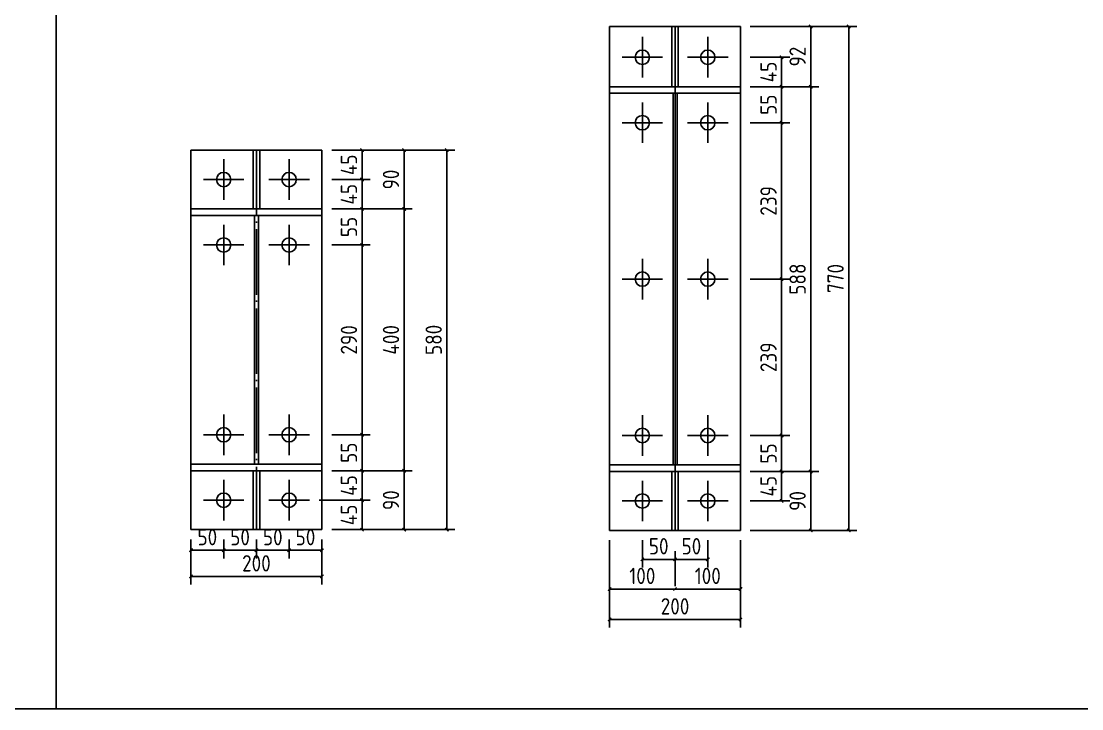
# Model space of a CAD drawing. Extents: x 810015 to 1451442, y -271755 to 145013.
# Drawn here: x 885834 to 918249, y -107811 to -86798 of the extents above; entities that cross this region are included whole.
import ezdxf

# ---------------------------------------------------------------- set-up
doc = ezdxf.new("R2010")
doc.units = 0
doc.header["$LTSCALE"] = 1000
doc.header["$MEASUREMENT"] = 0
doc.linetypes.add('DOTE', pattern=[2.42, 2, -0.2, 0.02, -0.2])
doc.styles.get("Standard").update_dxf_attribs({"font": 'gbenor.shx', "bigfont": 'gbcbig.shx'})
doc.dimstyles.get("Standard").update_dxf_attribs({"dimscale": 100, "dimtxt": 2.5, "dimasz": 1, "dimexe": 2.5, "dimexo": 3, "dimgap": 1.5, "dimtad": 1, "dimdec": 0, "dimzin": 0, "dimdsep": 46, "dimtxsty": 'Standard', "dimblk": 'ARCHTICK', "dimcen": 0.09, "dimadec": 0, "dimazin": 0, "dimtfac": 1, "dimtdec": 0, "dimtix": 1, "dimtmove": 2, "dimatfit": 3, "dimfxl": 1, "dimtolj": 1, "dimtzin": 0, "dimarcsym": 0})

# ---------------------------------------------------------------- blocks, each defined once
blk = doc.blocks.new('_ArchTick')
at = {"color": 0, "linetype": 'ByBlock', "const_width": 0.4}
blk.add_lwpolyline([(-0.5, -0.5), (0.5, 0.5)], dxfattribs=at)
blk = doc.blocks.new('*D922')
at = {"color": 0, "lineweight": -2}
for p, q in [((891023, -102637), (891023, -103216)), ((892023, -102637), (892023, -103216)), ((891023, -102966), (892023, -102966))]:
    blk.add_line(p, q, dxfattribs=at)
at = {"layer": 'Defpoints', "color": 0}
for p in [(891023, -102337), (892023, -102337), (892023, -102966)]:
    blk.add_point(p, dxfattribs=at)
at = {"color": 0, "lineweight": -2, "xscale": 100, "yscale": 100, "zscale": 100, "rotation": 180}
blk.add_blockref('_ArchTick', (891023, -102966), dxfattribs=at)
at = {"color": 0, "lineweight": -2, "xscale": 100, "yscale": 100, "zscale": 100}
blk.add_blockref('_ArchTick', (892023, -102966), dxfattribs=at)
at = {"color": 0, "insert": (891523, -102566), "char_height": 500, "attachment_point": 5}
blk.add_mtext('\\A1;50', dxfattribs=at)
blk = doc.blocks.new('*D923')
at = {"color": 0, "lineweight": -2}
for p, q in [((892023, -102637), (892023, -103216)), ((893023, -102637), (893023, -103216)), ((892023, -102966), (893023, -102966))]:
    blk.add_line(p, q, dxfattribs=at)
at = {"layer": 'Defpoints', "color": 0}
for p in [(892023, -102337), (893023, -102337), (893023, -102966)]:
    blk.add_point(p, dxfattribs=at)
at = {"color": 0, "lineweight": -2, "xscale": 100, "yscale": 100, "zscale": 100, "rotation": 180}
blk.add_blockref('_ArchTick', (892023, -102966), dxfattribs=at)
at = {"color": 0, "lineweight": -2, "xscale": 100, "yscale": 100, "zscale": 100}
blk.add_blockref('_ArchTick', (893023, -102966), dxfattribs=at)
at = {"color": 0, "insert": (892523, -102566), "char_height": 500, "attachment_point": 5}
blk.add_mtext('\\A1;50', dxfattribs=at)
blk = doc.blocks.new('*D924')
at = {"color": 0, "lineweight": -2}
for p, q in [((893023, -102637), (893023, -103216)), ((894023, -102637), (894023, -103216)), ((893023, -102966), (894023, -102966))]:
    blk.add_line(p, q, dxfattribs=at)
at = {"layer": 'Defpoints', "color": 0}
for p in [(893023, -102337), (894023, -102337), (894023, -102966)]:
    blk.add_point(p, dxfattribs=at)
at = {"color": 0, "lineweight": -2, "xscale": 100, "yscale": 100, "zscale": 100, "rotation": 180}
blk.add_blockref('_ArchTick', (893023, -102966), dxfattribs=at)
at = {"color": 0, "lineweight": -2, "xscale": 100, "yscale": 100, "zscale": 100}
blk.add_blockref('_ArchTick', (894023, -102966), dxfattribs=at)
at = {"color": 0, "insert": (893523, -102566), "char_height": 500, "attachment_point": 5}
blk.add_mtext('\\A1;50', dxfattribs=at)
blk = doc.blocks.new('*D925')
at = {"color": 0, "lineweight": -2}
for p, q in [((894023, -102637), (894023, -103216)), ((895023, -102637), (895023, -103216)), ((894023, -102966), (895023, -102966))]:
    blk.add_line(p, q, dxfattribs=at)
at = {"layer": 'Defpoints', "color": 0}
for p in [(894023, -102337), (895023, -102337), (895023, -102966)]:
    blk.add_point(p, dxfattribs=at)
at = {"color": 0, "lineweight": -2, "xscale": 100, "yscale": 100, "zscale": 100, "rotation": 180}
blk.add_blockref('_ArchTick', (894023, -102966), dxfattribs=at)
at = {"color": 0, "lineweight": -2, "xscale": 100, "yscale": 100, "zscale": 100}
blk.add_blockref('_ArchTick', (895023, -102966), dxfattribs=at)
at = {"color": 0, "insert": (894523, -102566), "char_height": 500, "attachment_point": 5}
blk.add_mtext('\\A1;50', dxfattribs=at)
blk = doc.blocks.new('*D252')
at = {"color": 0, "lineweight": -2}
for p, q in [((891023, -102637), (891023, -104016)), ((895023, -102637), (895023, -104016)), ((891023, -103766), (895023, -103766))]:
    blk.add_line(p, q, dxfattribs=at)
at = {"layer": 'Defpoints', "color": 0}
for p in [(891023, -102337), (895023, -102337), (895023, -103766)]:
    blk.add_point(p, dxfattribs=at)
at = {"color": 0, "lineweight": -2, "xscale": 100, "yscale": 100, "zscale": 100, "rotation": 180}
blk.add_blockref('_ArchTick', (891023, -103766), dxfattribs=at)
at = {"color": 0, "lineweight": -2, "xscale": 100, "yscale": 100, "zscale": 100}
blk.add_blockref('_ArchTick', (895023, -103766), dxfattribs=at)
at = {"color": 0, "insert": (893023, -103366), "char_height": 500, "attachment_point": 5}
blk.add_mtext('\\A1;200', dxfattribs=at)
blk = doc.blocks.new('*D926')
at = {"color": 0, "lineweight": -2}
for p, q in [((895323, -100537), (896501, -100537)), ((896251, -101437), (896251, -100537)), ((894943, -101437), (896501, -101437))]:
    blk.add_line(p, q, dxfattribs=at)
at = {"layer": 'Defpoints', "color": 0}
for p in [(895023, -100537), (896251, -100537), (894643, -101437)]:
    blk.add_point(p, dxfattribs=at)
at = {"color": 0, "lineweight": -2, "xscale": 100, "yscale": 100, "zscale": 100}
for p, rotation in [((896251, -100537), 90), ((896251, -101437), 270)]:
    blk.add_blockref('_ArchTick', p, dxfattribs=dict(at, rotation=rotation))
at = {"color": 0, "insert": (895851, -100987), "char_height": 500, "attachment_point": 5, "rotation": 90}
blk.add_mtext('\\A1;45', dxfattribs=at)
blk = doc.blocks.new('*D927')
at = {"color": 0, "lineweight": -2}
for p, q in [((895323, -99437), (896501, -99437)), ((896251, -100537), (896251, -99437)), ((895323, -100537), (896501, -100537))]:
    blk.add_line(p, q, dxfattribs=at)
at = {"layer": 'Defpoints', "color": 0}
for p in [(895023, -99437), (896251, -99437), (895023, -100537)]:
    blk.add_point(p, dxfattribs=at)
at = {"color": 0, "lineweight": -2, "xscale": 100, "yscale": 100, "zscale": 100}
for p, rotation in [((896251, -99437), 90), ((896251, -100537), 270)]:
    blk.add_blockref('_ArchTick', p, dxfattribs=dict(at, rotation=rotation))
at = {"color": 0, "insert": (895851, -99987), "char_height": 500, "attachment_point": 5, "rotation": 90}
blk.add_mtext('\\A1;55', dxfattribs=at)
blk = doc.blocks.new('*D253')
at = {"color": 0, "lineweight": -2}
for p, q in [((895323, -93637), (896501, -93637)), ((896251, -99437), (896251, -93637)), ((895323, -99437), (896501, -99437))]:
    blk.add_line(p, q, dxfattribs=at)
at = {"layer": 'Defpoints', "color": 0}
for p in [(895023, -93637), (896251, -93637), (895023, -99437)]:
    blk.add_point(p, dxfattribs=at)
at = {"color": 0, "lineweight": -2, "xscale": 100, "yscale": 100, "zscale": 100}
for p, rotation in [((896251, -93637), 90), ((896251, -99437), 270)]:
    blk.add_blockref('_ArchTick', p, dxfattribs=dict(at, rotation=rotation))
at = {"color": 0, "insert": (895851, -96537), "char_height": 500, "attachment_point": 5, "rotation": 90}
blk.add_mtext('\\A1;290', dxfattribs=at)
blk = doc.blocks.new('*D928')
at = {"color": 0, "lineweight": -2}
for p, q in [((895323, -92537), (896501, -92537)), ((896251, -93637), (896251, -92537)), ((895323, -93637), (896501, -93637))]:
    blk.add_line(p, q, dxfattribs=at)
at = {"layer": 'Defpoints', "color": 0}
for p in [(895023, -92537), (896251, -92537), (895023, -93637)]:
    blk.add_point(p, dxfattribs=at)
at = {"color": 0, "lineweight": -2, "xscale": 100, "yscale": 100, "zscale": 100}
for p, rotation in [((896251, -92537), 90), ((896251, -93637), 270)]:
    blk.add_blockref('_ArchTick', p, dxfattribs=dict(at, rotation=rotation))
at = {"color": 0, "insert": (895851, -93087), "char_height": 500, "attachment_point": 5, "rotation": 90}
blk.add_mtext('\\A1;55', dxfattribs=at)
blk = doc.blocks.new('*D929')
at = {"color": 0, "lineweight": -2}
for p, q in [((895323, -91637), (896501, -91637)), ((896251, -92537), (896251, -91637)), ((895323, -92537), (896501, -92537))]:
    blk.add_line(p, q, dxfattribs=at)
at = {"layer": 'Defpoints', "color": 0}
for p in [(895023, -91637), (896251, -91637), (895023, -92537)]:
    blk.add_point(p, dxfattribs=at)
at = {"color": 0, "lineweight": -2, "xscale": 100, "yscale": 100, "zscale": 100}
for p, rotation in [((896251, -91637), 90), ((896251, -92537), 270)]:
    blk.add_blockref('_ArchTick', p, dxfattribs=dict(at, rotation=rotation))
at = {"color": 0, "insert": (895851, -92087), "char_height": 500, "attachment_point": 5, "rotation": 90}
blk.add_mtext('\\A1;45', dxfattribs=at)
blk = doc.blocks.new('*D930')
at = {"color": 0, "lineweight": -2}
for p, q in [((895323, -90737), (896501, -90737)), ((896251, -91637), (896251, -90737)), ((895323, -91637), (896501, -91637))]:
    blk.add_line(p, q, dxfattribs=at)
at = {"layer": 'Defpoints', "color": 0}
for p in [(895023, -90737), (896251, -90737), (895023, -91637)]:
    blk.add_point(p, dxfattribs=at)
at = {"color": 0, "lineweight": -2, "xscale": 100, "yscale": 100, "zscale": 100}
for p, rotation in [((896251, -90737), 90), ((896251, -91637), 270)]:
    blk.add_blockref('_ArchTick', p, dxfattribs=dict(at, rotation=rotation))
at = {"color": 0, "insert": (895851, -91187), "char_height": 500, "attachment_point": 5, "rotation": 90}
blk.add_mtext('\\A1;45', dxfattribs=at)
blk = doc.blocks.new('*D254')
at = {"color": 0, "lineweight": -2}
for p, q in [((894943, -101437), (896501, -101437)), ((896251, -102337), (896251, -101437)), ((895323, -102337), (896501, -102337))]:
    blk.add_line(p, q, dxfattribs=at)
at = {"layer": 'Defpoints', "color": 0}
for p in [(894643, -101437), (896251, -101437), (895023, -102337)]:
    blk.add_point(p, dxfattribs=at)
at = {"color": 0, "lineweight": -2, "xscale": 100, "yscale": 100, "zscale": 100}
for p, rotation in [((896251, -101437), 90), ((896251, -102337), 270)]:
    blk.add_blockref('_ArchTick', p, dxfattribs=dict(at, rotation=rotation))
at = {"color": 0, "insert": (895851, -101887), "char_height": 500, "attachment_point": 5, "rotation": 90}
blk.add_mtext('\\A1;45', dxfattribs=at)
blk = doc.blocks.new('*D255')
at = {"color": 0, "lineweight": -2}
for p, q in [((895323, -100537), (897786, -100537)), ((897536, -102337), (897536, -100537)), ((895323, -102337), (897786, -102337))]:
    blk.add_line(p, q, dxfattribs=at)
at = {"layer": 'Defpoints', "color": 0}
for p in [(895023, -100537), (897536, -100537), (895023, -102337)]:
    blk.add_point(p, dxfattribs=at)
at = {"color": 0, "lineweight": -2, "xscale": 100, "yscale": 100, "zscale": 100}
for p, rotation in [((897536, -100537), 90), ((897536, -102337), 270)]:
    blk.add_blockref('_ArchTick', p, dxfattribs=dict(at, rotation=rotation))
at = {"color": 0, "insert": (897136, -101437), "char_height": 500, "attachment_point": 5, "rotation": 90}
blk.add_mtext('\\A1;90', dxfattribs=at)
blk = doc.blocks.new('*D256')
at = {"color": 0, "lineweight": -2}
for p, q in [((895323, -92537), (897786, -92537)), ((897536, -100537), (897536, -92537)), ((895323, -100537), (897786, -100537))]:
    blk.add_line(p, q, dxfattribs=at)
at = {"layer": 'Defpoints', "color": 0}
for p in [(895023, -92537), (897536, -92537), (895023, -100537)]:
    blk.add_point(p, dxfattribs=at)
at = {"color": 0, "lineweight": -2, "xscale": 100, "yscale": 100, "zscale": 100}
for p, rotation in [((897536, -92537), 90), ((897536, -100537), 270)]:
    blk.add_blockref('_ArchTick', p, dxfattribs=dict(at, rotation=rotation))
at = {"color": 0, "insert": (897136, -96537), "char_height": 500, "attachment_point": 5, "rotation": 90}
blk.add_mtext('\\A1;400', dxfattribs=at)
blk = doc.blocks.new('*D257')
at = {"color": 0, "lineweight": -2}
for p, q in [((895323, -90737), (897786, -90737)), ((897536, -92537), (897536, -90737)), ((895323, -92537), (897786, -92537))]:
    blk.add_line(p, q, dxfattribs=at)
at = {"layer": 'Defpoints', "color": 0}
for p in [(895023, -90737), (897536, -90737), (895023, -92537)]:
    blk.add_point(p, dxfattribs=at)
at = {"color": 0, "lineweight": -2, "xscale": 100, "yscale": 100, "zscale": 100}
for p, rotation in [((897536, -90737), 90), ((897536, -92537), 270)]:
    blk.add_blockref('_ArchTick', p, dxfattribs=dict(at, rotation=rotation))
at = {"color": 0, "insert": (897136, -91637), "char_height": 500, "attachment_point": 5, "rotation": 90}
blk.add_mtext('\\A1;90', dxfattribs=at)
blk = doc.blocks.new('*D931')
at = {"color": 0, "lineweight": -2}
for p, q in [((908118, -87900), (909325, -87900)), ((909075, -87900), (909075, -88800)), ((908118, -88800), (909325, -88800))]:
    blk.add_line(p, q, dxfattribs=at)
at = {"layer": 'Defpoints', "color": 0}
for p in [(907818, -87900), (907818, -88800), (909075, -88800)]:
    blk.add_point(p, dxfattribs=at)
at = {"color": 0, "lineweight": -2, "xscale": 100, "yscale": 100, "zscale": 100}
for p, rotation in [((909075, -87900), 90), ((909075, -88800), 270)]:
    blk.add_blockref('_ArchTick', p, dxfattribs=dict(at, rotation=rotation))
at = {"color": 0, "insert": (908675, -88350), "char_height": 500, "attachment_point": 5, "rotation": 90}
blk.add_mtext('\\A1;45', dxfattribs=at)
blk = doc.blocks.new('*D932')
at = {"color": 0, "lineweight": -2}
for p, q in [((908118, -88800), (909325, -88800)), ((909075, -88800), (909075, -89900)), ((908118, -89900), (909325, -89900))]:
    blk.add_line(p, q, dxfattribs=at)
at = {"layer": 'Defpoints', "color": 0}
for p in [(907818, -88800), (907818, -89900), (909075, -89900)]:
    blk.add_point(p, dxfattribs=at)
at = {"color": 0, "lineweight": -2, "xscale": 100, "yscale": 100, "zscale": 100}
for p, rotation in [((909075, -88800), 90), ((909075, -89900), 270)]:
    blk.add_blockref('_ArchTick', p, dxfattribs=dict(at, rotation=rotation))
at = {"color": 0, "insert": (908675, -89350), "char_height": 500, "attachment_point": 5, "rotation": 90}
blk.add_mtext('\\A1;55', dxfattribs=at)
blk = doc.blocks.new('*D258')
at = {"color": 0, "lineweight": -2}
for p, q in [((908118, -89900), (909325, -89900)), ((909075, -89900), (909075, -94680)), ((908118, -94680), (909325, -94680))]:
    blk.add_line(p, q, dxfattribs=at)
at = {"layer": 'Defpoints', "color": 0}
for p in [(907818, -89900), (907818, -94680), (909075, -94680)]:
    blk.add_point(p, dxfattribs=at)
at = {"color": 0, "lineweight": -2, "xscale": 100, "yscale": 100, "zscale": 100}
for p, rotation in [((909075, -89900), 90), ((909075, -94680), 270)]:
    blk.add_blockref('_ArchTick', p, dxfattribs=dict(at, rotation=rotation))
at = {"color": 0, "insert": (908675, -92290), "char_height": 500, "attachment_point": 5, "rotation": 90}
blk.add_mtext('\\A1;239', dxfattribs=at)
blk = doc.blocks.new('*D259')
at = {"color": 0, "lineweight": -2}
for p, q in [((908118, -94680), (909325, -94680)), ((909075, -94680), (909075, -99460)), ((908118, -99460), (909325, -99460))]:
    blk.add_line(p, q, dxfattribs=at)
at = {"layer": 'Defpoints', "color": 0}
for p in [(907818, -94680), (907818, -99460), (909075, -99460)]:
    blk.add_point(p, dxfattribs=at)
at = {"color": 0, "lineweight": -2, "xscale": 100, "yscale": 100, "zscale": 100}
for p, rotation in [((909075, -94680), 90), ((909075, -99460), 270)]:
    blk.add_blockref('_ArchTick', p, dxfattribs=dict(at, rotation=rotation))
at = {"color": 0, "insert": (908675, -97070), "char_height": 500, "attachment_point": 5, "rotation": 90}
blk.add_mtext('\\A1;239', dxfattribs=at)
blk = doc.blocks.new('*D933')
at = {"color": 0, "lineweight": -2}
for p, q in [((908118, -99460), (909325, -99460)), ((909075, -99460), (909075, -100560)), ((908118, -100560), (909325, -100560))]:
    blk.add_line(p, q, dxfattribs=at)
at = {"layer": 'Defpoints', "color": 0}
for p in [(907818, -99460), (907818, -100560), (909075, -100560)]:
    blk.add_point(p, dxfattribs=at)
at = {"color": 0, "lineweight": -2, "xscale": 100, "yscale": 100, "zscale": 100}
for p, rotation in [((909075, -99460), 90), ((909075, -100560), 270)]:
    blk.add_blockref('_ArchTick', p, dxfattribs=dict(at, rotation=rotation))
at = {"color": 0, "insert": (908675, -100010), "char_height": 500, "attachment_point": 5, "rotation": 90}
blk.add_mtext('\\A1;55', dxfattribs=at)
blk = doc.blocks.new('*D934')
at = {"color": 0, "lineweight": -2}
for p, q in [((908118, -100560), (909325, -100560)), ((909075, -100560), (909075, -101460)), ((908118, -101460), (909325, -101460))]:
    blk.add_line(p, q, dxfattribs=at)
at = {"layer": 'Defpoints', "color": 0}
for p in [(907818, -100560), (907818, -101460), (909075, -101460)]:
    blk.add_point(p, dxfattribs=at)
at = {"color": 0, "lineweight": -2, "xscale": 100, "yscale": 100, "zscale": 100}
for p, rotation in [((909075, -100560), 90), ((909075, -101460), 270)]:
    blk.add_blockref('_ArchTick', p, dxfattribs=dict(at, rotation=rotation))
at = {"color": 0, "insert": (908675, -101010), "char_height": 500, "attachment_point": 5, "rotation": 90}
blk.add_mtext('\\A1;45', dxfattribs=at)
blk = doc.blocks.new('*D935')
at = {"color": 0, "lineweight": -2}
for p, q in [((908118, -86960), (910214, -86960)), ((909964, -86960), (909964, -88800)), ((908118, -88800), (910214, -88800))]:
    blk.add_line(p, q, dxfattribs=at)
at = {"layer": 'Defpoints', "color": 0}
for p in [(907818, -86960), (907818, -88800), (909964, -88800)]:
    blk.add_point(p, dxfattribs=at)
at = {"color": 0, "lineweight": -2, "xscale": 100, "yscale": 100, "zscale": 100}
for p, rotation in [((909964, -86960), 90), ((909964, -88800), 270)]:
    blk.add_blockref('_ArchTick', p, dxfattribs=dict(at, rotation=rotation))
at = {"color": 0, "insert": (909564, -87880), "char_height": 500, "attachment_point": 5, "rotation": 90}
blk.add_mtext('\\A1;92', dxfattribs=at)
blk = doc.blocks.new('*D260')
at = {"color": 0, "lineweight": -2}
for p, q in [((908118, -88800), (910214, -88800)), ((909964, -88800), (909964, -100560)), ((908118, -100560), (910214, -100560))]:
    blk.add_line(p, q, dxfattribs=at)
at = {"layer": 'Defpoints', "color": 0}
for p in [(907818, -88800), (907818, -100560), (909964, -100560)]:
    blk.add_point(p, dxfattribs=at)
at = {"color": 0, "lineweight": -2, "xscale": 100, "yscale": 100, "zscale": 100}
for p, rotation in [((909964, -88800), 90), ((909964, -100560), 270)]:
    blk.add_blockref('_ArchTick', p, dxfattribs=dict(at, rotation=rotation))
at = {"color": 0, "insert": (909564, -94680), "char_height": 500, "attachment_point": 5, "rotation": 90}
blk.add_mtext('\\A1;588', dxfattribs=at)
blk = doc.blocks.new('*D936')
at = {"color": 0, "lineweight": -2}
for p, q in [((908118, -100560), (910214, -100560)), ((909964, -100560), (909964, -102360)), ((908118, -102360), (910214, -102360))]:
    blk.add_line(p, q, dxfattribs=at)
at = {"layer": 'Defpoints', "color": 0}
for p in [(907818, -100560), (907818, -102360), (909964, -102360)]:
    blk.add_point(p, dxfattribs=at)
at = {"color": 0, "lineweight": -2, "xscale": 100, "yscale": 100, "zscale": 100}
for p, rotation in [((909964, -100560), 90), ((909964, -102360), 270)]:
    blk.add_blockref('_ArchTick', p, dxfattribs=dict(at, rotation=rotation))
at = {"color": 0, "insert": (909564, -101460), "char_height": 500, "attachment_point": 5, "rotation": 90}
blk.add_mtext('\\A1;90', dxfattribs=at)
blk = doc.blocks.new('*D261')
at = {"color": 0, "lineweight": -2}
for p, q in [((904818, -102660), (904818, -103494)), ((905818, -104060), (905818, -102994)), ((904818, -103244), (905818, -103244))]:
    blk.add_line(p, q, dxfattribs=at)
at = {"layer": 'Defpoints', "color": 0}
for p in [(904818, -102360), (905818, -103244), (905818, -104360)]:
    blk.add_point(p, dxfattribs=at)
at = {"color": 0, "lineweight": -2, "xscale": 100, "yscale": 100, "zscale": 100, "rotation": 180}
blk.add_blockref('_ArchTick', (904818, -103244), dxfattribs=at)
at = {"color": 0, "lineweight": -2, "xscale": 100, "yscale": 100, "zscale": 100}
blk.add_blockref('_ArchTick', (905818, -103244), dxfattribs=at)
at = {"color": 0, "insert": (905318, -102844), "char_height": 500, "attachment_point": 5}
blk.add_mtext('\\A1;50', dxfattribs=at)
blk = doc.blocks.new('*D262')
at = {"color": 0, "lineweight": -2}
for p, q in [((906818, -102660), (906818, -103494)), ((905818, -104060), (905818, -102994)), ((905818, -103244), (906818, -103244))]:
    blk.add_line(p, q, dxfattribs=at)
at = {"layer": 'Defpoints', "color": 0}
for p in [(906818, -102360), (906818, -103244), (905818, -104360)]:
    blk.add_point(p, dxfattribs=at)
at = {"color": 0, "lineweight": -2, "xscale": 100, "yscale": 100, "zscale": 100, "rotation": 180}
blk.add_blockref('_ArchTick', (905818, -103244), dxfattribs=at)
at = {"color": 0, "lineweight": -2, "xscale": 100, "yscale": 100, "zscale": 100}
blk.add_blockref('_ArchTick', (906818, -103244), dxfattribs=at)
at = {"color": 0, "insert": (906318, -102844), "char_height": 500, "attachment_point": 5}
blk.add_mtext('\\A1;50', dxfattribs=at)
blk = doc.blocks.new('*D263')
at = {"color": 0, "lineweight": -2}
for p, q in [((903818, -102660), (903818, -104401)), ((905818, -104060), (905818, -103901)), ((903818, -104151), (905818, -104151))]:
    blk.add_line(p, q, dxfattribs=at)
at = {"layer": 'Defpoints', "color": 0}
for p in [(903818, -102360), (905818, -104151), (905818, -104360)]:
    blk.add_point(p, dxfattribs=at)
at = {"color": 0, "lineweight": -2, "xscale": 100, "yscale": 100, "zscale": 100, "rotation": 180}
blk.add_blockref('_ArchTick', (903818, -104151), dxfattribs=at)
at = {"color": 0, "lineweight": -2, "xscale": 100, "yscale": 100, "zscale": 100}
blk.add_blockref('_ArchTick', (905818, -104151), dxfattribs=at)
at = {"color": 0, "insert": (904818, -103751), "char_height": 500, "attachment_point": 5}
blk.add_mtext('\\A1;100', dxfattribs=at)
blk = doc.blocks.new('*D264')
at = {"color": 0, "lineweight": -2}
for p, q in [((907818, -102660), (907818, -104401)), ((905818, -104060), (905818, -103901)), ((905818, -104151), (907818, -104151))]:
    blk.add_line(p, q, dxfattribs=at)
at = {"layer": 'Defpoints', "color": 0}
for p in [(907818, -102360), (905818, -104360), (907818, -104151)]:
    blk.add_point(p, dxfattribs=at)
at = {"color": 0, "lineweight": -2, "xscale": 100, "yscale": 100, "zscale": 100, "rotation": 180}
blk.add_blockref('_ArchTick', (905818, -104151), dxfattribs=at)
at = {"color": 0, "lineweight": -2, "xscale": 100, "yscale": 100, "zscale": 100}
blk.add_blockref('_ArchTick', (907818, -104151), dxfattribs=at)
at = {"color": 0, "insert": (906818, -103751), "char_height": 500, "attachment_point": 5}
blk.add_mtext('\\A1;100', dxfattribs=at)
blk = doc.blocks.new('*D398')
at = {"color": 0, "lineweight": -2}
for p, q in [((895323, -90737), (899091, -90737)), ((898841, -90737), (898841, -102337)), ((895323, -102337), (899091, -102337))]:
    blk.add_line(p, q, dxfattribs=at)
at = {"layer": 'Defpoints', "color": 0}
for p in [(895023, -90737), (895023, -102337), (898841, -102337)]:
    blk.add_point(p, dxfattribs=at)
at = {"color": 0, "lineweight": -2, "xscale": 100, "yscale": 100, "zscale": 100}
for p, rotation in [((898841, -90737), 90), ((898841, -102337), 270)]:
    blk.add_blockref('_ArchTick', p, dxfattribs=dict(at, rotation=rotation))
at = {"color": 0, "insert": (898441, -96537), "char_height": 500, "attachment_point": 5, "rotation": 90}
blk.add_mtext('\\A1;580', dxfattribs=at)
blk = doc.blocks.new('*D399')
at = {"color": 0, "lineweight": -2}
for p, q in [((908118, -86960), (911375, -86960)), ((911125, -86960), (911125, -102360)), ((908118, -102360), (911375, -102360))]:
    blk.add_line(p, q, dxfattribs=at)
at = {"layer": 'Defpoints', "color": 0}
for p in [(907818, -86960), (907818, -102360), (911125, -102360)]:
    blk.add_point(p, dxfattribs=at)
at = {"color": 0, "lineweight": -2, "xscale": 100, "yscale": 100, "zscale": 100}
for p, rotation in [((911125, -86960), 90), ((911125, -102360), 270)]:
    blk.add_blockref('_ArchTick', p, dxfattribs=dict(at, rotation=rotation))
at = {"color": 0, "insert": (910725, -94660), "char_height": 500, "attachment_point": 5, "rotation": 90}
blk.add_mtext('\\A1;770', dxfattribs=at)
blk = doc.blocks.new('*D1196')
at = {"color": 0, "lineweight": -2}
for p, q in [((903818, -102660), (903818, -105331)), ((907818, -102660), (907818, -105331)), ((903818, -105081), (907818, -105081))]:
    blk.add_line(p, q, dxfattribs=at)
at = {"layer": 'Defpoints', "color": 0}
for p in [(903818, -102360), (907818, -102360), (907818, -105081)]:
    blk.add_point(p, dxfattribs=at)
at = {"color": 0, "lineweight": -2, "xscale": 100, "yscale": 100, "zscale": 100, "rotation": 180}
blk.add_blockref('_ArchTick', (903818, -105081), dxfattribs=at)
at = {"color": 0, "lineweight": -2, "xscale": 100, "yscale": 100, "zscale": 100}
blk.add_blockref('_ArchTick', (907818, -105081), dxfattribs=at)
at = {"color": 0, "insert": (905818, -104681), "char_height": 500, "attachment_point": 5}
blk.add_mtext('\\A1;200', dxfattribs=at)

msp = doc.modelspace()

# ---------------------------------------------------------------- linework, layer by layer
at = {"color": 2}
for p, q in [((907818, -86960.2), (903818, -86960.2)), ((903818, -102360.2), (903818, -86960.2)), ((905718, -88800.2), (905718, -86960.2)), ((905918, -88800.2), (905918, -86960.2)), ((907818, -102360.2), (907818, -86960.2)), ((895022.7, -90737), (891022.7, -90737)), ((891022.7, -90737), (891022.7, -102337)), ((895022.7, -102337), (895022.7, -90737)), ((892022.7, -91017), (892022.7, -92257)), ((894022.7, -91017), (894022.7, -92257)), ((891402.7, -91637), (892642.7, -91637)), ((893402.7, -91637), (894642.7, -91637)), ((892022.7, -93017), (892022.7, -94257)), ((894022.7, -93017), (894022.7, -94257)), ((891402.7, -93637), (892642.7, -93637)), ((893402.7, -93637), (894642.7, -93637)), ((892022.7, -98817), (892022.7, -100057)), ((894022.7, -98817), (894022.7, -100057)), ((891402.7, -99437), (892642.7, -99437)), ((893402.7, -99437), (894642.7, -99437)), ((905718, -102360.2), (905718, -100560.2)), ((905918, -100560.2), (905918, -102360.2)), ((892022.7, -100817), (892022.7, -102057)), ((894022.7, -100817), (894022.7, -102057)), ((891402.7, -101437), (892642.7, -101437)), ((893402.7, -101437), (894642.7, -101437)), ((891022.7, -102337), (895022.7, -102337)), ((903818, -102360.2), (907818, -102360.2)), ((905918, -102360.2), (905718, -102360.2))]:
    msp.add_line(p, q, dxfattribs=at)
at = {"color": 1}
msp.add_line((905818, -102360.2), (905818, -86960.2), dxfattribs=at)
for p, q in [((904818, -88520.2), (904818, -87280.2)), ((906818, -88520.2), (906818, -87280.2)), ((905438, -87900.2), (904198, -87900.2)), ((907438, -87900.2), (906198, -87900.2)), ((904818, -90520.2), (904818, -89280.2)), ((906818, -90520.2), (906818, -89280.2)), ((905438, -89900.2), (904198, -89900.2)), ((907438, -89900.2), (906198, -89900.2)), ((904818, -95300.2), (904818, -94060.2)), ((906818, -95300.2), (906818, -94060.2)), ((905438, -94680.2), (904198, -94680.2)), ((907438, -94680.2), (906198, -94680.2)), ((904818, -100080.2), (904818, -98840.2)), ((906818, -100080.2), (906818, -98840.2)), ((905438, -99460.2), (904198, -99460.2)), ((907438, -99460.2), (906198, -99460.2)), ((904818, -102080.2), (904818, -100840.2)), ((906818, -102080.2), (906818, -100840.2)), ((905438, -101460.2), (904198, -101460.2)), ((907438, -101460.2), (906198, -101460.2))]:
    msp.add_line(p, q)
at = {"color": 4}
for p, q in [((907818, -88800.2), (903818, -88800.2)), ((907818, -89000.2), (903818, -89000.2)), ((905758, -100360.2), (905758, -89000.2)), ((905878, -100360.2), (905878, -89000.2)), ((895022.7, -92537), (891022.7, -92537)), ((895022.7, -92737), (891022.7, -92737)), ((892962.7, -92737), (892962.7, -100337)), ((893082.7, -92737), (893082.7, -100337)), ((891022.7, -100337), (895022.7, -100337)), ((903818, -100360.2), (907818, -100360.2)), ((891022.7, -100537), (895022.7, -100537)), ((903818, -100560.2), (907818, -100560.2))]:
    msp.add_line(p, q, dxfattribs=at)
at = {"color": 2, "linetype": 'DOTE'}
for p, q in [((892922.7, -90737), (892922.7, -92537)), ((893122.7, -90737), (893122.7, -92537)), ((892922.7, -100537), (892922.7, -102337)), ((893122.7, -100537), (893122.7, -102337))]:
    msp.add_line(p, q, dxfattribs=at)
at = {"color": 1, "linetype": 'DOTE'}
msp.add_line((893022.7, -90737), (893022.7, -102337), dxfattribs=at)
for points in [[(832304.7, -65846.1), (886905.7, -65846.1), (886905.7, -107811.3), (832304.7, -107811.3)], [(886905.7, -65846.1), (941506.8, -65846.1), (941506.8, -107811.3), (886905.7, -107811.3)]]:
    msp.add_lwpolyline(points, close=True)
for centre in [(904818, -87900.2), (906818, -87900.2), (904818, -89900.2), (906818, -89900.2), (904818, -94680.2), (906818, -94680.2), (904818, -99460.2), (906818, -99460.2), (904818, -101460.2), (906818, -101460.2)]:
    msp.add_circle(centre, 220)
at = {"color": 2}
for centre in [(892022.7, -91637), (894022.7, -91637), (892022.7, -93637), (894022.7, -93637), (892022.7, -99437), (894022.7, -99437), (892022.7, -101437), (894022.7, -101437)]:
    msp.add_circle(centre, 220, dxfattribs=at)

# ---------------------------------------------------------------- dimensions: what is measured, and where the dimension line sits
at = {"color": 3}
for base, p1, p2, picture, middle in [((909964.3, -88800.2), (907818, -86960.2), (907818, -88800.2), '*D935', (909564.3, -87880.2)), ((911124.8, -102360.2), (907818, -86960.2), (907818, -102360.2), '*D399', (910724.8, -94660.2)), ((909075.1, -88800.2), (907818, -87900.2), (907818, -88800.2), '*D931', (908675.1, -88350.2)), ((909075.1, -89900.2), (907818, -88800.2), (907818, -89900.2), '*D932', (908675.1, -89350.2)), ((909964.3, -100560.2), (907818, -88800.2), (907818, -100560.2), '*D260', (909564.3, -94680.2)), ((909075.1, -94680.2), (907818, -89900.2), (907818, -94680.2), '*D258', (908675.1, -92290.2)), ((896250.7, -90737), (895022.7, -91637), (895022.7, -90737), '*D930', (895850.7, -91187)), ((897536.2, -90737), (895022.7, -92537), (895022.7, -90737), '*D257', (897136.2, -91637)), ((898841.1, -102337), (895022.7, -90737), (895022.7, -102337), '*D398', (898441.1, -96537)), ((896250.7, -91637), (895022.7, -92537), (895022.7, -91637), '*D929', (895850.7, -92087)), ((896250.7, -92537), (895022.7, -93637), (895022.7, -92537), '*D928', (895850.7, -93087)), ((897536.2, -92537), (895022.7, -100537), (895022.7, -92537), '*D256', (897136.2, -96537)), ((896250.7, -93637), (895022.7, -99437), (895022.7, -93637), '*D253', (895850.7, -96537)), ((909075.1, -99460.2), (907818, -94680.2), (907818, -99460.2), '*D259', (908675.1, -97070.2)), ((896250.7, -99437), (895022.7, -100537), (895022.7, -99437), '*D927', (895850.7, -99987)), ((909075.1, -100560.2), (907818, -99460.2), (907818, -100560.2), '*D933', (908675.1, -100010.2)), ((896250.7, -100537), (894642.7, -101437), (895022.7, -100537), '*D926', (895850.7, -100987)), ((897536.2, -100537), (895022.7, -102337), (895022.7, -100537), '*D255', (897136.2, -101437)), ((909075.1, -101460.2), (907818, -100560.2), (907818, -101460.2), '*D934', (908675.1, -101010.2)), ((909964.3, -102360.2), (907818, -100560.2), (907818, -102360.2), '*D936', (909564.3, -101460.2)), ((896250.7, -101437), (895022.7, -102337), (894642.7, -101437), '*D254', (895850.7, -101887))]:
    dim = msp.add_linear_dim(base=base, p1=p1, p2=p2, angle=90, dimstyle='Standard', override={"dimtxt": 5, "dimlfac": 0.05}, dxfattribs=at)
    dim.commit()
    dim.dimension.update_dxf_attribs({"geometry": picture, "text_midpoint": middle})
for base, p1, p2, picture, middle in [((892022.7, -102965.5), (891022.7, -102337), (892022.7, -102337), '*D922', (891522.7, -102565.5)), ((895022.7, -103765.5), (891022.7, -102337), (895022.7, -102337), '*D252', (893022.7, -103365.5)), ((893022.7, -102965.5), (892022.7, -102337), (893022.7, -102337), '*D923', (892522.7, -102565.5)), ((894022.7, -102965.5), (893022.7, -102337), (894022.7, -102337), '*D924', (893522.7, -102565.5)), ((895022.7, -102965.5), (894022.7, -102337), (895022.7, -102337), '*D925', (894522.7, -102565.5)), ((905818, -104151.2), (903818, -102360.2), (905818, -104360.2), '*D263', (904818, -103751.2)), ((907818, -105081.3), (903818, -102360.2), (907818, -102360.2), '*D1196', (905818, -104681.3)), ((905818, -103243.7), (904818, -102360.2), (905818, -104360.2), '*D261', (905318, -102843.7)), ((906818, -103243.7), (905818, -104360.2), (906818, -102360.2), '*D262', (906318, -102843.7)), ((907818, -104151.2), (905818, -104360.2), (907818, -102360.2), '*D264', (906818, -103751.2))]:
    dim = msp.add_linear_dim(base=base, p1=p1, p2=p2, dimstyle='Standard', override={"dimtxt": 5, "dimlfac": 0.05}, dxfattribs=at)
    dim.commit()
    dim.dimension.update_dxf_attribs({"geometry": picture, "text_midpoint": middle})

doc.saveas('drawing.dxf')
